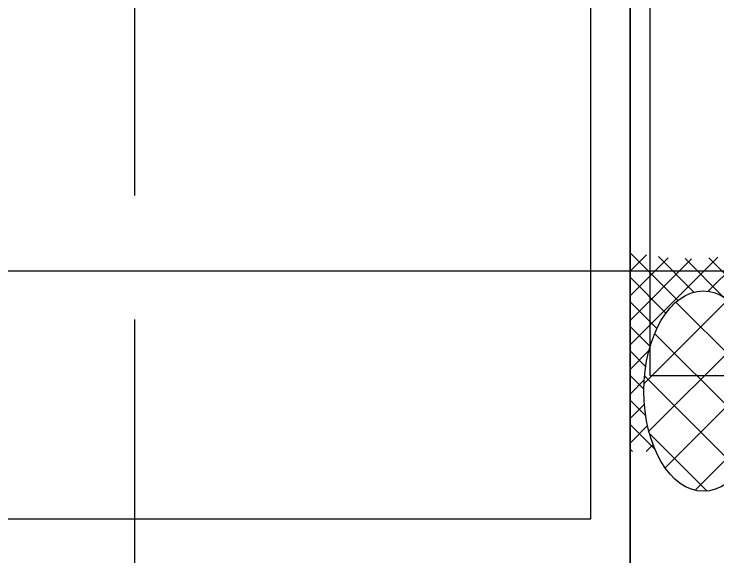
# Model space of a CAD drawing. Header units: inches. Extents: x 21 to 32698, y 13 to 3712.
# Drawn here: x 12321.85 to 12325.4, y 968.141 to 970.877 of the extents above; entities that cross this region are included whole.
import ezdxf

# ---------------------------------------------------------------- set-up
doc = ezdxf.new("R2010")
doc.units = ezdxf.units.IN
doc.header["$MEASUREMENT"] = 0
doc.set_wipeout_variables(frame=1)
doc.linetypes.add('1+1 dbx a2$0$374_BLD_A1_BLOK_2$0$HIDDEN', pattern=[0.375, 0.25, -0.125])
for name, color, linetype, lineweight in [('Z_MİM_-KM-GLAZ', 8, 'Continuous', 25), ('Z_MİM_-KM-IZO-THERMAL', 8, 'Continuous', 25), ('Z_MİM_1', 8, 'Continuous', 25), ('Z_MİM_ALUMINIUM', 8, 'Continuous', 25)]:
    doc.layers.add(name, color=color, linetype=linetype, lineweight=lineweight)

# ---------------------------------------------------------------- blocks, each defined once
blk = doc.blocks.new('ANK-1')
for points in [[(60, -130.2737574382918), (60, -5)], [(60, -130.2737574382918), (65, -130.2737574382918)]]:
    blk.add_lwpolyline(points)
blk = doc.blocks.new('-KM-AL1 150_900')
blk.add_wipeout([(151.48787765189405, -34.020015651829965), (151.72578753232278, -15.47991156819623), (149.45002251653852, -15.450016401351206), (149.45002251649908, 7.149983598684599), (9.450022516542688, 7.149983599164699), (9.450022516542688, -15.450016401351206), (7.397848611566587, -15.450016401351206), (7.567335590771805, -34.0610793052372)])
at = {"layer": 'Z_MİM_1'}
h = blk.add_hatch(dxfattribs=at)
h.set_pattern_fill('ANSI37', color=256, scale=0.7000000000000001, angle=-1.27e-14, style=0)
h.set_pattern_definition([(44.99999999999999, (9420.429662722381, -13506.58950068867), (-0.0618718433538229, 0.0618718433538229), []), (134.9999999999999, (9420.429662722381, -13506.58950068867), (-0.0618718433538229, -0.0618718433538229), [])])
edge = h.paths.add_edge_path()
edge.add_line((17.69353063370363, -27.8511149832093), (17.69353063370363, -28.86111498321863))
edge.add_line((17.69353063370363, -28.86111498319497), (17.82239042192959, -28.86111498319497))
edge.add_ellipse((18.06146685888961, -28.55605310115971), major_axis=(1e-16, 0.504999999998836), ratio=0.5940594059419638, start_angle=332.17248997914265, end_angle=501.9142660721264, ccw=False)
edge.add_line((18.26073407319199, -28.1785486563158), (18.29353063369926, -28.15662190588682))
edge.add_line((18.29353063370217, -28.15662190588682), (18.29353063370217, -27.85111498318638))
edge.add_arc((17.99353063369926, -26.67995711612002), 1.208970946550559, 255.6322347219965, 284.3677652780036, ccw=False)
h = blk.add_hatch(dxfattribs=at)
h.set_pattern_fill('NET', color=256, scale=1.5, angle=44.99999999999999, style=0)
h.set_pattern_definition([(44.99999999999999, (9420.429662722381, -13506.58950068867), (-0.1325825214724776, 0.1325825214724777), []), (134.9999999999999, (9420.429662722381, -13506.58950068867), (-0.1325825214724777, -0.1325825214724776), [])])
edge = h.paths.add_edge_path()
edge.add_ellipse((18.06146685888961, -28.55605310115971), major_axis=(1e-16, 0.504999999998836), ratio=0.5940594059419638, start_angle=0, end_angle=360)
at = {"linetype": '1+1 dbx a2$0$374_BLD_A1_BLOK_2$0$HIDDEN', "ltscale": 5}
blk.add_line((15.19322772974556, -40.69511008103563, -0.0016274945012187), (15.19322772971645, -14.72525048901298, -0.0016274945012187), dxfattribs=at)
at = {"layer": 'Z_MİM_1'}
blk.add_ellipse((18.06146685888961, -28.55605310115971), major_axis=(1e-16, 0.504999999998836), ratio=0.5940594059419638, dxfattribs=at)
at = {"layer": 'Z_MİM_ALUMINIUM', "linetype": 'ByBlock'}
for points in [[(17.69322772978921, -18.57001640134695), (17.69322772983287, -30.43001640135662, -0.4142135623730951)], [(17.69322772983287, -30.43001640135662), (17.69322772978921, -18.57001640134695, 0.4142135623730951)]]:
    blk.add_lwpolyline(points, format="xyb", dxfattribs=at)
at = {"layer": 'Z_MİM_ALUMINIUM'}
blk.add_lwpolyline([(17.49322773416497, -19.99001639300695), (17.49322773416497, -18.75001626427273), (12.89322772527521, -18.75001626427273), (12.89322772527521, -19.99001639300695), (13.123227673168, -19.99001639300695, -0.4142135623730951), (13.14322767307021, -20.01001639301376), (13.14322767307021, -20.12001595192578, -0.4142135623730951), (13.123227673168, -20.14001595193258), (12.89322772527521, -20.14001595193258), (12.89322772531886, -29.20001625235182), (17.49322773421591, -29.20001625235182), (17.49322773416497, -20.14001595193258), (17.26322778635949, -20.14001595193258, -0.4142135623730951), (17.24322778636997, -20.12001595192578), (17.24322778636997, -20.01001639301376, -0.4142135623730951), (17.26322778635949, -19.99001639300695)], format="xyb", close=True, dxfattribs=at)
at = {"xscale": 0.1, "yscale": 0.1, "zscale": 0.1}
blk.add_blockref('ANK-1', (11.79322772978776, -15.4500164013516, -0.0016274945012187), dxfattribs=at)

msp = doc.modelspace()

# ---------------------------------------------------------------- block references
at = {"layer": 'Z_MİM_-KM-GLAZ'}
msp.add_blockref('-KM-AL1 150_900', (12307.26486148196, 997.5330909565288), dxfattribs=at)

# ---------------------------------------------------------------- next in the draw order: linework, layer by layer
at = {"layer": 'Z_MİM_-KM-IZO-THERMAL'}
msp.add_lwpolyline([(11329.21380157811, 1162.158650810004), (11329.21380157811, 969.5831087493367), (12844.21488399846, 969.5831087493367), (12844.21488399846, 2594.584265079446), (9029.214802936147, 2594.584265079446), (9029.214802936147, 1624.583233919091), (9319.214049533437, 1624.583233919091), (9319.214049533437, 969.583108823979), (10654.21387310369, 969.5831008522473), (10654.21387310369, 1161.831515063127)], dxfattribs=at)

doc.saveas('drawing.dxf')
